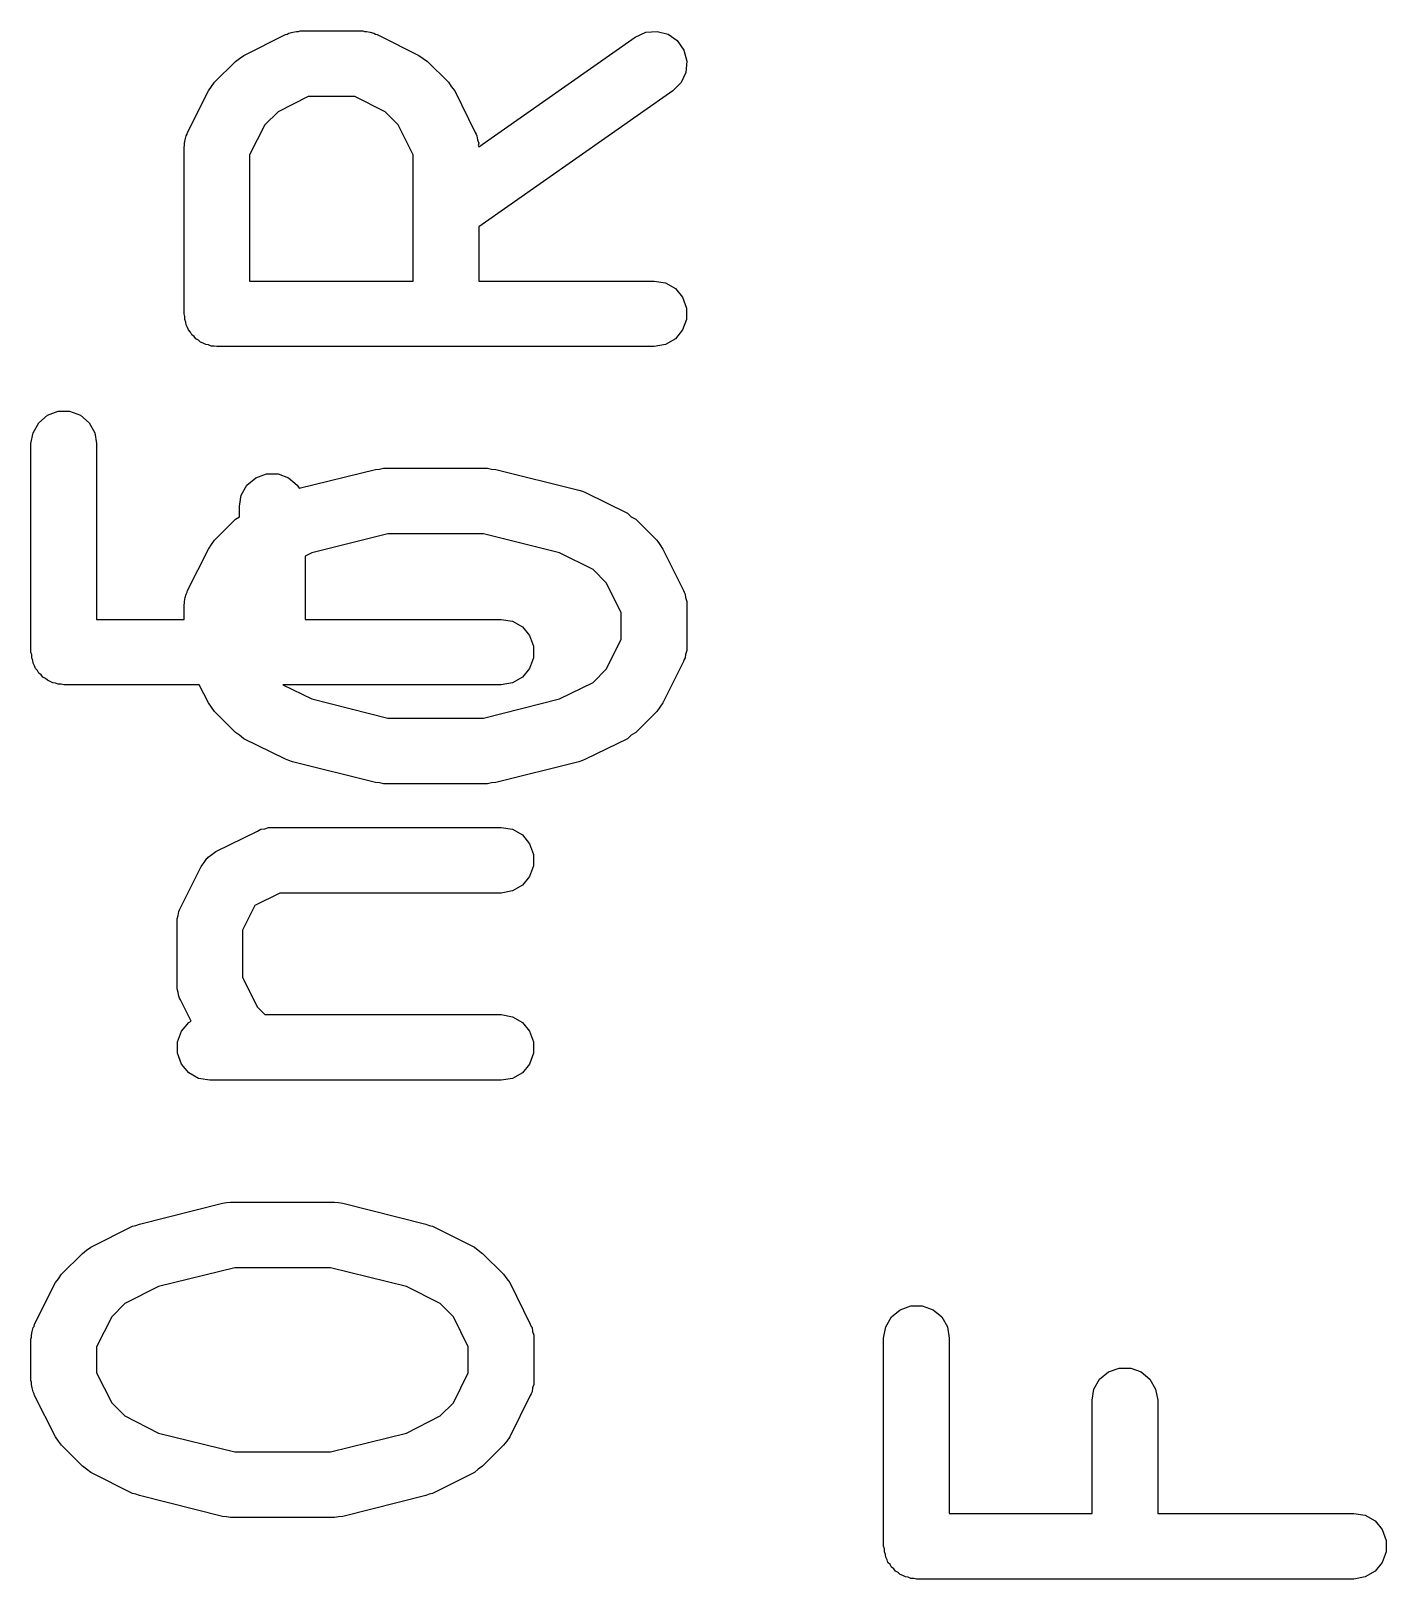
# Model space of a CAD drawing. Extents: x 128.4 to 190.5, y -130.4 to -95.9.
# Drawn here: x 178.527 to 181.626, y -118.28 to -114.739 of the extents above; entities that cross this region are included whole.
import ezdxf

# ---------------------------------------------------------------- set-up
doc = ezdxf.new("R2010")
doc.units = 0
doc.header["$MEASUREMENT"] = 0
doc.layers.add('BLACK', color=7, linetype='CONTINUOUS')

msp = doc.modelspace()

# ---------------------------------------------------------------- linework, layer by layer
at = {"layer": 'Black'}
for p, q in [((179.014, -114.795), (179.109, -114.747)), ((179.109, -114.747), (179.113, -114.746)), ((179.113, -114.746), (179.117, -114.744)), ((179.117, -114.744), (179.126, -114.742)), ((179.126, -114.742), (179.134, -114.74)), ((179.134, -114.74), (179.139, -114.74)), ((179.139, -114.74), (179.143, -114.739)), ((179.143, -114.739), (179.286, -114.739)), ((179.286, -114.739), (179.29, -114.74)), ((179.29, -114.74), (179.294, -114.74)), ((179.294, -114.74), (179.303, -114.742)), ((179.303, -114.742), (179.311, -114.744)), ((179.311, -114.744), (179.315, -114.746)), ((179.315, -114.746), (179.319, -114.747)), ((179.319, -114.747), (179.414, -114.795)), ((179.551, -115.004), (179.909, -114.753)), ((179.909, -114.753), (179.933, -114.742)), ((179.933, -114.742), (179.959, -114.74)), ((179.959, -114.74), (179.984, -114.746)), ((179.984, -114.746), (180.005, -114.761)), ((180.005, -114.761), (180.02, -114.783)), ((179.004, -114.802), (179.014, -114.795)), ((179.414, -114.795), (179.424, -114.802)), ((180.02, -114.783), (180.027, -114.808)), ((178.947, -114.856), (178.995, -114.809)), ((178.995, -114.809), (179.004, -114.802)), ((179.424, -114.802), (179.434, -114.809)), ((179.434, -114.809), (179.482, -114.856)), ((180.025, -114.834), (180.014, -114.857)), ((180.027, -114.808), (180.025, -114.834)), ((178.933, -114.876), (178.94, -114.866)), ((178.94, -114.866), (178.947, -114.856)), ((179.482, -114.856), (179.488, -114.866)), ((179.488, -114.866), (179.496, -114.876)), ((180.014, -114.857), (179.995, -114.876)), ((178.885, -114.971), (178.933, -114.876)), ((179.161, -114.889), (179.092, -114.924)), ((179.268, -114.889), (179.161, -114.889)), ((179.337, -114.924), (179.268, -114.889)), ((179.496, -114.876), (179.543, -114.971)), ((179.995, -114.876), (179.551, -115.187)), ((179.092, -114.924), (179.062, -114.954)), ((179.367, -114.954), (179.337, -114.924)), ((178.882, -114.979), (178.884, -114.975)), ((178.884, -114.975), (178.885, -114.971)), ((179.062, -114.954), (179.027, -115.022)), ((179.401, -115.022), (179.367, -114.954)), ((179.543, -114.971), (179.545, -114.975)), ((179.545, -114.975), (179.547, -114.979)), ((178.877, -115.005), (178.878, -115.001)), ((178.877, -115.386), (178.877, -115.005)), ((178.878, -114.996), (178.88, -114.988)), ((178.878, -115.001), (178.878, -114.996)), ((178.88, -114.988), (178.882, -114.979)), ((179.547, -114.979), (179.548, -114.988)), ((179.548, -114.988), (179.551, -114.996)), ((179.551, -114.996), (179.55, -115.001)), ((179.55, -115.001), (179.551, -115.004)), ((179.027, -115.022), (179.027, -115.311)), ((179.401, -115.311), (179.401, -115.022)), ((179.551, -115.187), (179.551, -115.311)), ((179.027, -115.311), (179.401, -115.311)), ((179.551, -115.311), (179.952, -115.311)), ((179.952, -115.311), (179.978, -115.315)), ((179.978, -115.315), (180.001, -115.328)), ((180.001, -115.328), (180.017, -115.348)), ((180.017, -115.348), (180.026, -115.373)), ((178.879, -115.392), (178.877, -115.386)), ((178.879, -115.399), (178.879, -115.392)), ((178.881, -115.405), (178.879, -115.399)), ((180.026, -115.399), (180.017, -115.423)), ((180.026, -115.373), (180.026, -115.399)), ((178.882, -115.411), (178.881, -115.405)), ((178.885, -115.417), (178.882, -115.411)), ((178.887, -115.423), (178.885, -115.417)), ((178.892, -115.428), (178.887, -115.423)), ((178.895, -115.434), (178.892, -115.428)), ((178.9, -115.438), (178.895, -115.434)), ((180.017, -115.423), (180.001, -115.443)), ((178.904, -115.443), (178.9, -115.438)), ((178.91, -115.446), (178.904, -115.443)), ((178.915, -115.451), (178.91, -115.446)), ((178.921, -115.453), (178.915, -115.451)), ((178.927, -115.456), (178.921, -115.453)), ((178.933, -115.457), (178.927, -115.456)), ((178.939, -115.46), (178.933, -115.457)), ((178.946, -115.46), (178.939, -115.46)), ((178.952, -115.461), (178.946, -115.46)), ((179.952, -115.461), (178.952, -115.461)), ((179.978, -115.456), (179.952, -115.461)), ((180.001, -115.443), (179.978, -115.456)), ((178.565, -115.618), (178.589, -115.609)), ((178.589, -115.609), (178.615, -115.609)), ((178.615, -115.609), (178.64, -115.618)), ((178.532, -115.658), (178.545, -115.635)), ((178.545, -115.635), (178.565, -115.618)), ((178.64, -115.618), (178.66, -115.635)), ((178.66, -115.635), (178.673, -115.658)), ((178.527, -115.683), (178.532, -115.658)), ((178.527, -116.16), (178.527, -115.683)), ((178.673, -115.658), (178.677, -115.683)), ((178.677, -115.683), (178.677, -116.085)), ((179.041, -115.761), (179.066, -115.752)), ((179.066, -115.752), (179.092, -115.752)), ((179.092, -115.752), (179.116, -115.761)), ((179.14, -115.785), (179.315, -115.742)), ((179.315, -115.742), (179.324, -115.741)), ((179.324, -115.741), (179.333, -115.739)), ((179.333, -115.739), (179.571, -115.739)), ((179.571, -115.739), (179.58, -115.741)), ((179.58, -115.741), (179.59, -115.742)), ((179.59, -115.742), (179.78, -115.789)), ((179.008, -115.801), (179.021, -115.778)), ((179.021, -115.778), (179.041, -115.761)), ((179.116, -115.761), (179.136, -115.778)), ((179.136, -115.778), (179.14, -115.785)), ((179.78, -115.789), (179.788, -115.792)), ((179.004, -115.826), (179.008, -115.801)), ((179.004, -115.85), (179.004, -115.826)), ((179.788, -115.792), (179.795, -115.795)), ((179.795, -115.795), (179.891, -115.842)), ((178.947, -115.904), (178.995, -115.856)), ((178.995, -115.856), (179.004, -115.85)), ((179.891, -115.842), (179.9, -115.85)), ((179.9, -115.85), (179.91, -115.856)), ((179.91, -115.856), (179.958, -115.904)), ((179.343, -115.889), (179.169, -115.933)), ((179.562, -115.889), (179.343, -115.889)), ((179.736, -115.933), (179.562, -115.889)), ((178.885, -116.019), (178.933, -115.924)), ((178.933, -115.924), (178.94, -115.914)), ((178.94, -115.914), (178.947, -115.904)), ((179.958, -115.904), (179.965, -115.914)), ((179.965, -115.914), (179.972, -115.924)), ((179.972, -115.924), (180.019, -116.019)), ((179.169, -115.933), (179.154, -115.94)), ((179.154, -115.94), (179.154, -116.085)), ((179.813, -115.971), (179.736, -115.933)), ((179.843, -116.002), (179.813, -115.971)), ((179.877, -116.07), (179.843, -116.002)), ((178.878, -116.044), (178.88, -116.035)), ((178.88, -116.035), (178.882, -116.027)), ((178.882, -116.027), (178.884, -116.023)), ((178.884, -116.023), (178.885, -116.019)), ((180.019, -116.019), (180.021, -116.023)), ((180.021, -116.023), (180.023, -116.027)), ((180.023, -116.027), (180.024, -116.035)), ((180.024, -116.035), (180.027, -116.044)), ((178.877, -116.052), (178.878, -116.048)), ((178.877, -116.085), (178.877, -116.052)), ((178.878, -116.048), (178.878, -116.044)), ((179.877, -116.13), (179.877, -116.07)), ((180.027, -116.044), (180.027, -116.048)), ((180.027, -116.048), (180.027, -116.052)), ((180.027, -116.052), (180.027, -116.148)), ((178.677, -116.085), (178.877, -116.085)), ((179.154, -116.085), (179.602, -116.085)), ((179.602, -116.085), (179.628, -116.089)), ((179.628, -116.089), (179.651, -116.102)), ((179.651, -116.102), (179.667, -116.122)), ((179.667, -116.122), (179.676, -116.146)), ((179.843, -116.198), (179.877, -116.13)), ((178.529, -116.166), (178.527, -116.16)), ((178.529, -116.173), (178.529, -116.166)), ((178.531, -116.179), (178.529, -116.173)), ((178.532, -116.185), (178.531, -116.179)), ((179.676, -116.173), (179.667, -116.197)), ((179.676, -116.146), (179.676, -116.173)), ((180.021, -116.177), (180.019, -116.181)), ((180.023, -116.173), (180.021, -116.177)), ((180.024, -116.165), (180.023, -116.173)), ((180.027, -116.156), (180.024, -116.165)), ((180.027, -116.148), (180.027, -116.152)), ((180.027, -116.152), (180.027, -116.156)), ((178.535, -116.191), (178.532, -116.185)), ((178.537, -116.197), (178.535, -116.191)), ((178.542, -116.202), (178.537, -116.197)), ((178.545, -116.208), (178.542, -116.202)), ((178.55, -116.212), (178.545, -116.208)), ((178.554, -116.217), (178.55, -116.212)), ((179.667, -116.197), (179.651, -116.217)), ((179.813, -116.229), (179.843, -116.198)), ((180.019, -116.181), (179.972, -116.276)), ((178.56, -116.22), (178.554, -116.217)), ((178.565, -116.224), (178.56, -116.22)), ((178.571, -116.227), (178.565, -116.224)), ((178.577, -116.23), (178.571, -116.227)), ((178.583, -116.231), (178.577, -116.23)), ((178.589, -116.233), (178.583, -116.231)), ((178.596, -116.233), (178.589, -116.233)), ((178.602, -116.235), (178.596, -116.233)), ((178.912, -116.235), (178.602, -116.235)), ((178.933, -116.276), (178.912, -116.235)), ((179.602, -116.235), (179.103, -116.235)), ((179.103, -116.235), (179.169, -116.267)), ((179.628, -116.23), (179.602, -116.235)), ((179.651, -116.217), (179.628, -116.23)), ((179.736, -116.267), (179.813, -116.229)), ((178.94, -116.286), (178.933, -116.276)), ((178.947, -116.296), (178.94, -116.286)), ((179.169, -116.267), (179.343, -116.311)), ((179.562, -116.311), (179.736, -116.267)), ((179.965, -116.286), (179.958, -116.296)), ((179.972, -116.276), (179.965, -116.286)), ((178.995, -116.344), (178.947, -116.296)), ((179.343, -116.311), (179.562, -116.311)), ((179.958, -116.296), (179.91, -116.344)), ((179.004, -116.35), (178.995, -116.344)), ((179.014, -116.358), (179.004, -116.35)), ((179.9, -116.35), (179.891, -116.358)), ((179.91, -116.344), (179.9, -116.35)), ((179.109, -116.405), (179.014, -116.358)), ((179.891, -116.358), (179.795, -116.405)), ((179.117, -116.408), (179.109, -116.405)), ((179.125, -116.411), (179.117, -116.408)), ((179.315, -116.458), (179.125, -116.411)), ((179.78, -116.411), (179.59, -116.458)), ((179.788, -116.408), (179.78, -116.411)), ((179.795, -116.405), (179.788, -116.408)), ((179.324, -116.459), (179.315, -116.458)), ((179.333, -116.461), (179.324, -116.459)), ((179.571, -116.461), (179.333, -116.461)), ((179.58, -116.459), (179.571, -116.461)), ((179.59, -116.458), (179.58, -116.459)), ((178.95, -116.616), (179.045, -116.569)), ((179.045, -116.569), (179.049, -116.567)), ((179.049, -116.567), (179.053, -116.565)), ((179.053, -116.565), (179.062, -116.564)), ((179.062, -116.564), (179.07, -116.561)), ((179.07, -116.561), (179.074, -116.561)), ((179.074, -116.561), (179.079, -116.561)), ((179.079, -116.561), (179.602, -116.561)), ((179.602, -116.561), (179.628, -116.565)), ((179.628, -116.565), (179.651, -116.578)), ((179.651, -116.578), (179.667, -116.598)), ((179.667, -116.598), (179.676, -116.623)), ((178.923, -116.641), (178.929, -116.632)), ((178.929, -116.632), (178.931, -116.631)), ((178.931, -116.631), (178.932, -116.629)), ((178.932, -116.629), (178.941, -116.623)), ((178.941, -116.623), (178.95, -116.616)), ((179.676, -116.623), (179.676, -116.649)), ((178.869, -116.745), (178.916, -116.65)), ((178.916, -116.65), (178.923, -116.641)), ((179.667, -116.673), (179.651, -116.693)), ((179.676, -116.649), (179.667, -116.673)), ((179.096, -116.711), (179.039, -116.739)), ((179.602, -116.711), (179.096, -116.711)), ((179.628, -116.706), (179.602, -116.711)), ((179.651, -116.693), (179.628, -116.706)), ((178.867, -116.749), (178.869, -116.745)), ((179.039, -116.739), (179.011, -116.796)), ((178.861, -116.77), (178.864, -116.762)), ((178.861, -116.774), (178.861, -116.77)), ((178.861, -116.779), (178.861, -116.774)), ((178.861, -116.921), (178.861, -116.779)), ((178.864, -116.762), (178.865, -116.753)), ((178.865, -116.753), (178.867, -116.749)), ((179.011, -116.796), (179.011, -116.904)), ((178.861, -116.926), (178.861, -116.921)), ((179.011, -116.904), (179.045, -116.972)), ((178.861, -116.93), (178.861, -116.926)), ((178.864, -116.938), (178.861, -116.93)), ((178.865, -116.947), (178.864, -116.938)), ((178.867, -116.951), (178.865, -116.947)), ((178.869, -116.955), (178.867, -116.951)), ((178.893, -117.004), (178.869, -116.955)), ((179.045, -116.972), (179.062, -116.989)), ((179.062, -116.989), (179.602, -116.989)), ((179.602, -116.989), (179.628, -116.994)), ((179.628, -116.994), (179.651, -117.007)), ((178.862, -117.051), (178.871, -117.027)), ((178.871, -117.027), (178.888, -117.007)), ((178.888, -117.007), (178.893, -117.004)), ((179.651, -117.007), (179.667, -117.027)), ((179.667, -117.027), (179.676, -117.051)), ((178.862, -117.077), (178.862, -117.051)), ((179.676, -117.051), (179.676, -117.077)), ((178.871, -117.102), (178.862, -117.077)), ((179.676, -117.077), (179.667, -117.102)), ((178.888, -117.122), (178.871, -117.102)), ((178.91, -117.135), (178.888, -117.122)), ((178.936, -117.139), (178.91, -117.135)), ((179.628, -117.135), (179.602, -117.139)), ((179.651, -117.122), (179.628, -117.135)), ((179.667, -117.102), (179.651, -117.122)), ((179.602, -117.139), (178.936, -117.139)), ((178.965, -117.42), (178.974, -117.419)), ((178.974, -117.419), (178.983, -117.418)), ((178.983, -117.418), (179.221, -117.418)), ((179.221, -117.418), (179.23, -117.419)), ((179.23, -117.419), (179.24, -117.42)), ((178.775, -117.468), (178.965, -117.42)), ((179.24, -117.42), (179.43, -117.468)), ((178.664, -117.521), (178.759, -117.473)), ((178.759, -117.473), (178.767, -117.471)), ((178.767, -117.471), (178.775, -117.468)), ((179.43, -117.468), (179.438, -117.471)), ((179.438, -117.471), (179.445, -117.473)), ((179.445, -117.473), (179.541, -117.521)), ((178.654, -117.528), (178.664, -117.521)), ((179.541, -117.521), (179.55, -117.528)), ((178.597, -117.583), (178.645, -117.535)), ((178.645, -117.535), (178.654, -117.528)), ((179.55, -117.528), (179.56, -117.535)), ((179.56, -117.535), (179.608, -117.583)), ((178.583, -117.602), (178.59, -117.593)), ((178.59, -117.593), (178.597, -117.583)), ((178.993, -117.568), (178.819, -117.611)), ((179.212, -117.568), (178.993, -117.568)), ((179.386, -117.611), (179.212, -117.568)), ((179.608, -117.583), (179.615, -117.593)), ((179.615, -117.593), (179.622, -117.602)), ((178.535, -117.697), (178.583, -117.602)), ((178.819, -117.611), (178.742, -117.65)), ((179.463, -117.65), (179.386, -117.611)), ((179.622, -117.602), (179.669, -117.697)), ((178.742, -117.65), (178.712, -117.68)), ((179.493, -117.68), (179.463, -117.65)), ((180.495, -117.68), (180.515, -117.664)), ((180.515, -117.664), (180.539, -117.655)), ((180.539, -117.655), (180.565, -117.655)), ((180.565, -117.655), (180.59, -117.664)), ((180.59, -117.664), (180.61, -117.68)), ((178.532, -117.705), (178.534, -117.702)), ((178.534, -117.702), (178.535, -117.697)), ((178.712, -117.68), (178.677, -117.749)), ((179.527, -117.749), (179.493, -117.68)), ((179.669, -117.697), (179.671, -117.702)), ((179.671, -117.702), (179.673, -117.705)), ((180.482, -117.703), (180.495, -117.68)), ((180.61, -117.68), (180.623, -117.703)), ((178.527, -117.731), (178.528, -117.727)), ((178.527, -117.826), (178.527, -117.731)), ((178.528, -117.722), (178.53, -117.714)), ((178.528, -117.727), (178.528, -117.722)), ((178.53, -117.714), (178.532, -117.705)), ((179.673, -117.705), (179.674, -117.714)), ((179.674, -117.714), (179.677, -117.722)), ((179.677, -117.722), (179.677, -117.727)), ((179.677, -117.727), (179.677, -117.731)), ((179.677, -117.731), (179.677, -117.826)), ((180.477, -117.729), (180.482, -117.703)), ((180.477, -118.205), (180.477, -117.729)), ((180.623, -117.703), (180.627, -117.729)), ((180.627, -117.729), (180.627, -118.13)), ((178.677, -117.749), (178.677, -117.808)), ((179.527, -117.808), (179.527, -117.749)), ((178.677, -117.808), (178.712, -117.877)), ((179.493, -117.877), (179.527, -117.808)), ((180.971, -117.823), (180.991, -117.806)), ((180.991, -117.806), (181.016, -117.798)), ((181.016, -117.798), (181.042, -117.798)), ((181.042, -117.798), (181.066, -117.806)), ((181.066, -117.806), (181.086, -117.823)), ((178.528, -117.83), (178.527, -117.826)), ((178.528, -117.835), (178.528, -117.83)), ((178.53, -117.843), (178.528, -117.835)), ((178.532, -117.852), (178.53, -117.843)), ((179.674, -117.843), (179.673, -117.852)), ((179.677, -117.835), (179.674, -117.843)), ((179.677, -117.826), (179.677, -117.83)), ((179.677, -117.83), (179.677, -117.835)), ((180.958, -117.846), (180.971, -117.823)), ((181.086, -117.823), (181.099, -117.846)), ((178.534, -117.856), (178.532, -117.852)), ((178.535, -117.86), (178.534, -117.856)), ((178.583, -117.955), (178.535, -117.86)), ((178.712, -117.877), (178.742, -117.907)), ((179.463, -117.907), (179.493, -117.877)), ((179.669, -117.86), (179.622, -117.955)), ((179.671, -117.856), (179.669, -117.86)), ((179.673, -117.852), (179.671, -117.856)), ((180.954, -117.871), (180.958, -117.846)), ((180.954, -118.13), (180.954, -117.871)), ((181.099, -117.846), (181.104, -117.871)), ((181.104, -117.871), (181.104, -118.13)), ((178.742, -117.907), (178.819, -117.946)), ((179.386, -117.946), (179.463, -117.907)), ((178.819, -117.946), (178.993, -117.989)), ((179.212, -117.989), (179.386, -117.946)), ((178.59, -117.965), (178.583, -117.955)), ((178.597, -117.974), (178.59, -117.965)), ((178.645, -118.022), (178.597, -117.974)), ((179.608, -117.974), (179.56, -118.022)), ((179.615, -117.965), (179.608, -117.974)), ((179.622, -117.955), (179.615, -117.965)), ((178.993, -117.989), (179.212, -117.989)), ((178.654, -118.029), (178.645, -118.022)), ((178.664, -118.036), (178.654, -118.029)), ((178.759, -118.084), (178.664, -118.036)), ((179.541, -118.036), (179.445, -118.084)), ((179.55, -118.029), (179.541, -118.036)), ((179.56, -118.022), (179.55, -118.029)), ((178.767, -118.086), (178.759, -118.084)), ((178.775, -118.089), (178.767, -118.086)), ((178.965, -118.137), (178.775, -118.089)), ((179.43, -118.089), (179.24, -118.137)), ((179.438, -118.086), (179.43, -118.089)), ((179.445, -118.084), (179.438, -118.086)), ((178.974, -118.138), (178.965, -118.137)), ((178.983, -118.139), (178.974, -118.138)), ((179.221, -118.139), (178.983, -118.139)), ((179.23, -118.138), (179.221, -118.139)), ((179.24, -118.137), (179.23, -118.138)), ((180.627, -118.13), (180.954, -118.13)), ((181.104, -118.13), (181.552, -118.13)), ((181.552, -118.13), (181.578, -118.134)), ((181.578, -118.134), (181.601, -118.147)), ((181.601, -118.147), (181.617, -118.167)), ((181.617, -118.167), (181.626, -118.192)), ((181.626, -118.192), (181.626, -118.218)), ((180.479, -118.211), (180.477, -118.205)), ((180.479, -118.218), (180.479, -118.211)), ((180.481, -118.224), (180.479, -118.218)), ((180.482, -118.23), (180.481, -118.224)), ((180.485, -118.236), (180.482, -118.23)), ((181.626, -118.218), (181.617, -118.242)), ((180.487, -118.242), (180.485, -118.236)), ((180.492, -118.247), (180.487, -118.242)), ((180.495, -118.253), (180.492, -118.247)), ((180.5, -118.257), (180.495, -118.253)), ((180.504, -118.262), (180.5, -118.257)), ((180.51, -118.265), (180.504, -118.262)), ((180.515, -118.27), (180.51, -118.265)), ((181.601, -118.262), (181.578, -118.275)), ((181.617, -118.242), (181.601, -118.262)), ((180.521, -118.272), (180.515, -118.27)), ((180.527, -118.275), (180.521, -118.272)), ((180.533, -118.276), (180.527, -118.275)), ((180.539, -118.279), (180.533, -118.276)), ((180.546, -118.279), (180.539, -118.279)), ((180.552, -118.28), (180.546, -118.279)), ((181.552, -118.28), (180.552, -118.28)), ((181.578, -118.275), (181.552, -118.28))]:
    msp.add_line(p, q, dxfattribs=at)

doc.saveas('drawing.dxf')
